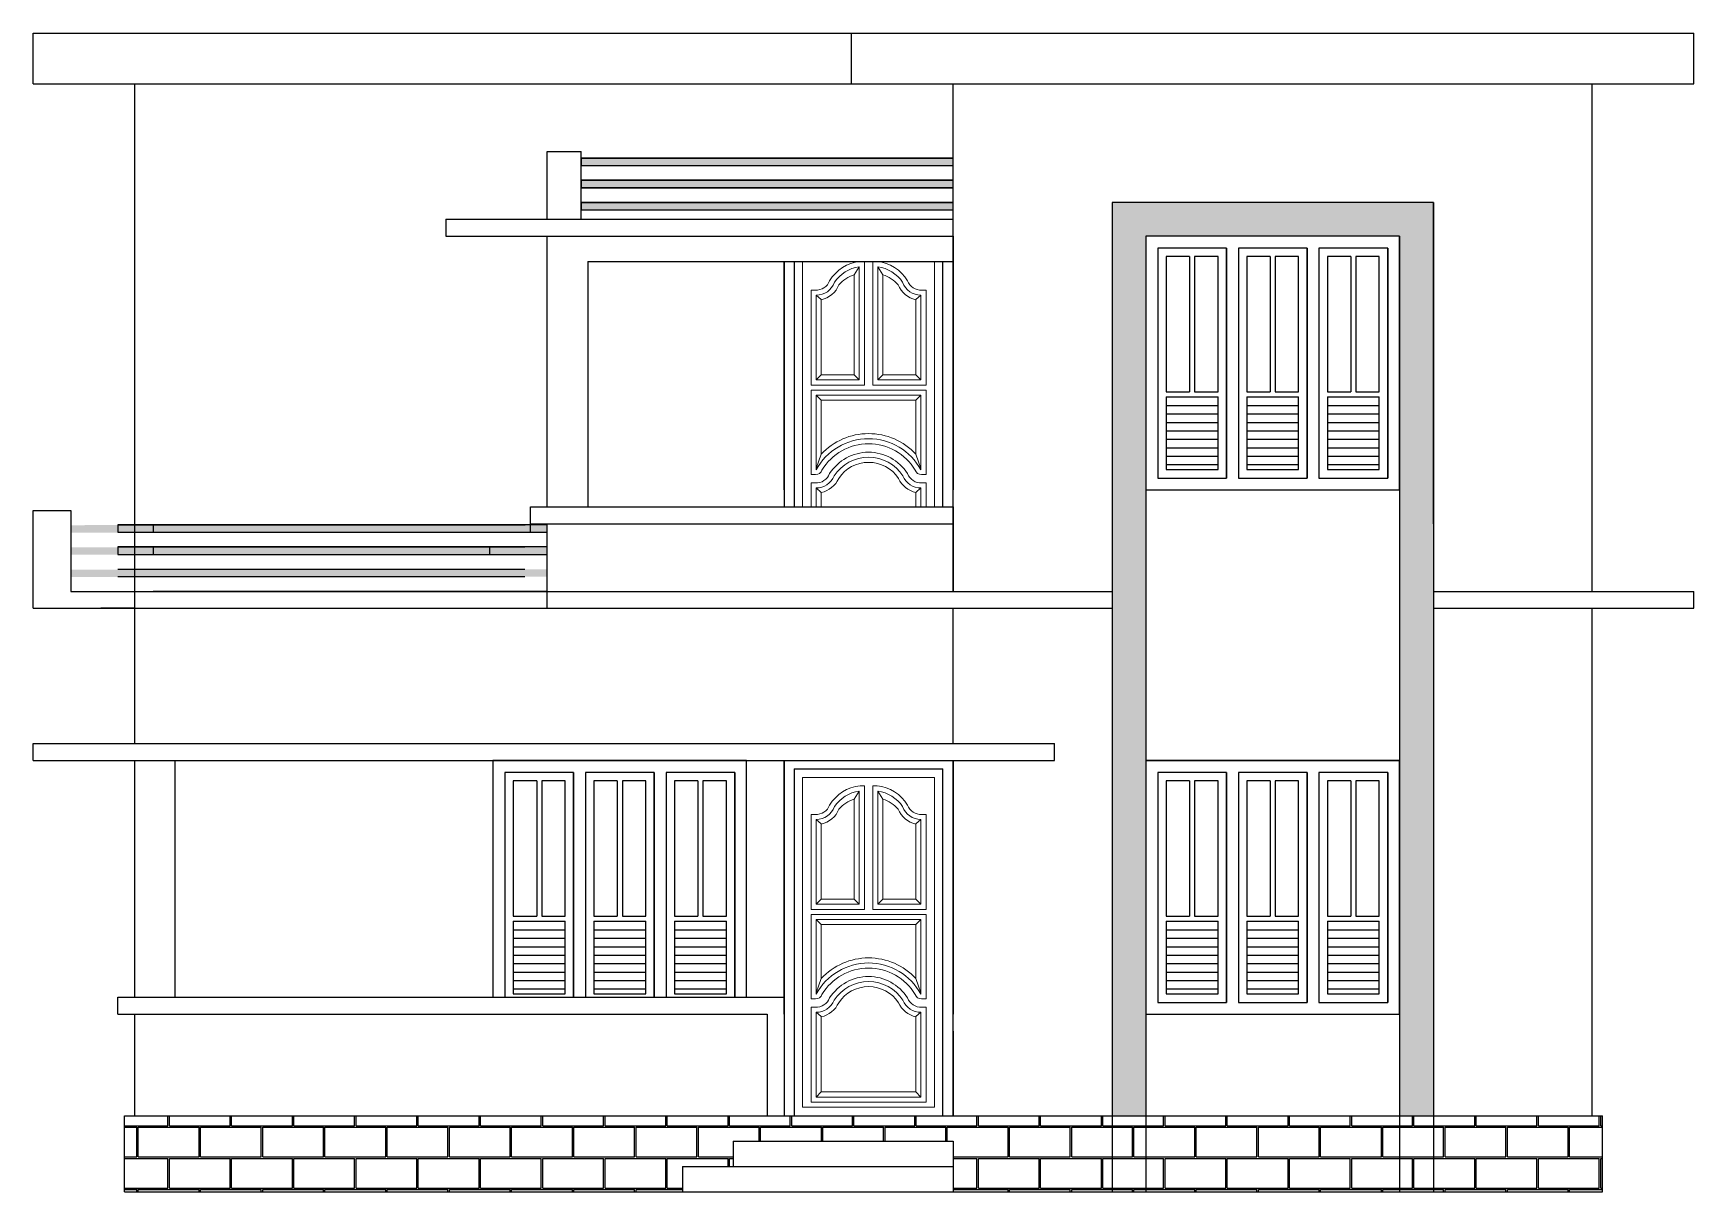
# Model space of a CAD drawing. Header units: inches. Extents: x -2903 to 3367, y -161 to 1064.
# Drawn here: x 319.02 to 328.84, y 862.09 to 868.94 of the extents above; entities that cross this region are included whole.
import ezdxf

# ---------------------------------------------------------------- set-up
doc = ezdxf.new("R2010")
doc.units = ezdxf.units.IN
doc.header["$MEASUREMENT"] = 0
doc.layers.add('ELEVATION', color=7, linetype='Continuous', lineweight=25)

msp = doc.modelspace()

# ---------------------------------------------------------------- hatches: boundary and pattern name
h = msp.add_hatch()
h.set_pattern_fill('ANSI32', color=256, scale=0.35, angle=135)
h.set_pattern_definition([(180, (61.30656, -139.18291), (-1e-17, -0.13125), []), (180, (61.26281, -139.13916), (-1e-17, -0.13125), [])])
h.paths.add_polyline_path([(322.2647, 868.2427), (322.2647, 867.8816), (324.4613, 867.8816), (324.4647, 868.2793), (322.2613, 868.2816), (322.2613, 868.2427)])
h = msp.add_hatch(color=256)
h.dxf.hatch_style = 1
h.paths.add_polyline_path([(324.4647, 868.2046), (322.2647, 868.2046), (322.2647, 868.1609), (324.4647, 868.1608)])
h.paths.add_polyline_path([(324.4647, 868.0732), (322.2647, 868.0732), (322.2647, 868.0295), (324.4647, 868.0294)])
h.paths.add_polyline_path([(324.4647, 867.9414), (322.2647, 867.9414), (322.2647, 867.8977), (324.4647, 867.8976)])
at = {"true_color": 0x939598}
h = msp.add_hatch(dxfattribs=at)
h.set_pattern_fill('AR-SAND', color=252, scale=0.016)
h.set_pattern_definition([(37.5, (-126.828167, -78.862382), (-0.0010078937, 0.0308291803), [0, -0.02432, 0, -0.0272, 0, -0.026]), (7.5, (-126.828167, -78.862382), (0.0283164273, 0.045154337), [0, -0.01312, 0, -0.02192, 0, -0.0084]), (327.5, (-126.847847, -78.862382), (0.0498262698, 9.054486e-05), [0, -0.008, 0, -0.0288, 0, -0.0376]), (317.5, (-126.847847, -78.862382), (0.0480980257, 0.014042809), [0, -0.004, 0, -0.01888, 0, -0.0216])])
h.paths.add_polyline_path([(327.3047, 867.9427), (325.4047, 867.9427), (325.4047, 862.5427), (325.6047, 862.5427), (325.6047, 867.7427), (327.1047, 867.7427), (327.1047, 862.5427), (327.3047, 862.5427)])
h = msp.add_hatch(color=256)
h.dxf.hatch_style = 1
h.paths.add_polyline_path([(322.0647, 866.0367), (319.2474, 866.034), (319.2474, 865.9903), (322.0647, 865.9929)])
h.paths.add_polyline_path([(322.0647, 865.9054), (319.2474, 865.9032), (319.2474, 865.8595), (322.0647, 865.8615)])
h.paths.add_polyline_path([(322.0647, 865.7731), (319.2474, 865.7717), (319.2474, 865.728), (322.0647, 865.7292)])
h = msp.add_hatch()
h.set_pattern_fill('ANSI32', color=256, scale=0.35, angle=135)
h.set_pattern_definition([(180, (58.56656, -141.35112), (-1e-17, -0.13125), []), (180, (58.52281, -141.30737), (-1e-17, -0.13125), [])])
h.paths.add_polyline_path([(319.5247, 866.0745), (319.5247, 865.7134), (321.7213, 865.7134), (321.7247, 866.1111), (319.5213, 866.1134), (319.5213, 866.0745)])
h = msp.add_hatch()
h.set_pattern_fill('ANSI32', color=256, scale=0.35, angle=135)
h.set_pattern_definition([(180, (58.77627, -141.35113), (-1e-17, -0.13125), []), (180, (58.73252, -141.30738), (-1e-17, -0.13125), [])])
h.paths.add_polyline_path([(319.7344, 866.0745), (319.7344, 865.7134), (321.9311, 865.7134), (321.9344, 866.1111), (319.7311, 866.1134), (319.7311, 866.0745)])
h = msp.add_hatch()
h.set_pattern_fill('AR-B816C', color=256, scale=0.023)
h.set_pattern_definition([(0, (61.30993, -139.22183), (0.184, 0.184), [0.359375, -0.008625]), (0, (61.12593, -139.2132), (0.184, 0.184), [0.359375, -0.008625]), (90, (61.30993, -139.22183), (-0.184, 0.184), [-0.192625, 0.175375]), (90, (61.3013, -139.22183), (-0.184, 0.184), [-0.192625, 0.175375])])
h.paths.add_polyline_path([(328.3047, 862.5427), (324.4647, 862.5427), (324.4647, 862.0927), (328.3047, 862.0927)])
h.paths.add_polyline_path([(322.8647, 862.2427), (323.1647, 862.2427), (323.1647, 862.3927), (324.4647, 862.3927), (324.4647, 862.5427), (319.5647, 862.5427), (319.5647, 862.0927), (322.8647, 862.0927)])

# ---------------------------------------------------------------- linework, layer by layer
for p, q in [((319.0247, 868.6427), (319.0247, 868.9427)), ((319.0247, 868.9427), (328.8447, 868.9427)), ((323.8647, 868.6427), (323.8647, 868.9427)), ((328.8447, 868.6427), (328.8447, 868.9427)), ((319.0247, 868.6427), (328.8447, 868.6427)), ((319.6247, 864.7427), (319.6247, 868.6427)), ((324.4647, 865.6427), (324.4647, 868.6427)), ((328.2447, 865.6427), (328.2447, 868.6427)), ((322.0647, 868.2427), (322.2647, 868.2427)), ((322.0647, 867.8427), (322.0647, 868.2427)), ((322.2647, 867.8427), (322.2647, 868.2427)), ((322.2647, 868.2046), (324.4641, 868.2046)), ((325.4047, 867.9427), (325.4047, 862.0927)), ((321.4647, 867.8427), (324.4647, 867.8427)), ((321.4647, 867.8427), (321.4647, 867.7427)), ((321.4647, 867.7427), (324.4647, 867.7427)), ((322.0647, 866.1427), (322.0647, 867.7427)), ((324.4647, 865.6427), (324.4647, 867.7427)), ((324.4647, 867.7427), (324.4647, 866.2427)), ((325.6047, 867.7427), (325.6047, 862.0927)), ((327.1047, 867.7427), (327.1047, 862.0927)), ((325.863, 867.6227), (325.863, 866.8219)), ((325.893, 867.6227), (325.893, 866.8219)), ((326.0814, 867.6727), (326.0814, 866.3127)), ((326.0814, 867.6727), (326.0814, 866.3127)), ((326.0814, 867.6727), (326.0814, 866.3127)), ((326.1514, 867.6727), (326.1514, 866.3127)), ((326.1514, 867.6727), (326.1514, 866.3127)), ((326.3397, 867.6227), (326.3397, 866.8219)), ((326.3697, 867.6227), (326.3697, 866.8219)), ((326.558, 867.6727), (326.558, 866.3127)), ((326.558, 867.6727), (326.558, 866.3127)), ((326.628, 867.6727), (326.628, 866.3127)), ((326.628, 867.6727), (326.628, 866.3127)), ((326.8164, 867.6227), (326.8164, 866.8219)), ((326.8464, 867.6227), (326.8464, 866.8219)), ((327.0347, 866.3127), (327.0347, 867.6727)), ((327.0347, 867.6727), (327.0347, 866.3127)), ((322.3047, 867.5927), (324.4647, 867.5927)), ((322.3047, 867.5927), (322.3047, 866.1427)), ((323.4647, 867.5927), (323.4647, 866.2427)), ((323.4647, 866.2427), (323.4647, 867.5927)), ((325.7247, 866.8219), (325.863, 866.8219)), ((325.893, 866.8219), (326.0314, 866.8219)), ((326.2014, 866.8219), (326.3397, 866.8219)), ((326.3697, 866.8219), (326.508, 866.8219)), ((326.678, 866.8219), (326.8164, 866.8219)), ((326.8464, 866.8219), (326.9847, 866.8219)), ((325.7247, 866.7919), (326.0314, 866.7919)), ((325.7247, 866.7419), (326.0314, 866.7419)), ((326.2014, 866.7919), (326.508, 866.7919)), ((326.2014, 866.7419), (326.508, 866.7419)), ((326.678, 866.7919), (326.9847, 866.7919)), ((326.678, 866.7419), (326.9847, 866.7419)), ((325.7247, 866.6919), (326.0314, 866.6919)), ((325.7247, 866.6419), (326.0314, 866.6419)), ((326.2014, 866.6919), (326.508, 866.6919)), ((326.2014, 866.6419), (326.508, 866.6419)), ((326.678, 866.6919), (326.9847, 866.6919)), ((326.678, 866.6419), (326.9847, 866.6419)), ((325.7247, 866.5919), (326.0314, 866.5919)), ((325.7247, 866.5419), (326.0314, 866.5419)), ((326.2014, 866.5919), (326.508, 866.5919)), ((326.2014, 866.5419), (326.508, 866.5419)), ((326.678, 866.5919), (326.9847, 866.5919)), ((326.678, 866.5419), (326.9847, 866.5419)), ((325.7247, 866.4919), (326.0314, 866.4919)), ((325.7247, 866.4419), (326.0314, 866.4419)), ((326.2014, 866.4919), (326.508, 866.4919)), ((326.2014, 866.4419), (326.508, 866.4419)), ((326.678, 866.4919), (326.9847, 866.4919)), ((326.678, 866.4419), (326.9847, 866.4419)), ((325.7247, 866.3919), (326.0314, 866.3919)), ((326.2014, 866.3919), (326.508, 866.3919)), ((326.678, 866.3919), (326.9847, 866.3919)), ((323.4647, 866.2427), (323.4647, 866.1427)), ((325.6747, 866.3127), (326.0814, 866.3127)), ((325.6747, 866.3127), (326.0814, 866.3127)), ((326.1514, 866.3127), (326.558, 866.3127)), ((326.1514, 866.3127), (326.558, 866.3127)), ((326.628, 866.3127), (327.0347, 866.3127)), ((326.628, 866.3127), (327.0347, 866.3127)), ((321.9647, 866.1427), (324.4647, 866.1427)), ((321.9647, 866.0427), (321.9647, 866.1427)), ((324.4647, 866.1427), (324.4647, 865.6427)), ((319.0247, 866.1199), (319.2474, 866.1199)), ((319.0247, 865.5427), (319.0247, 866.1199)), ((319.2474, 866.1199), (319.2474, 865.6427)), ((319.5247, 866.0364), (321.7241, 866.0364)), ((319.7344, 866.0364), (321.9338, 866.0364)), ((321.9647, 866.0427), (324.4647, 866.0427)), ((322.0647, 865.5427), (322.0647, 866.0427)), ((319.6247, 865.5427), (319.6247, 865.9427)), ((319.0247, 865.5427), (319.0247, 865.6427)), ((319.0247, 865.5427), (319.0247, 865.6427)), ((319.2474, 865.6427), (325.4047, 865.6427)), ((327.3047, 865.6427), (328.8447, 865.6427)), ((328.8447, 865.5427), (328.8447, 865.6427)), ((319.0247, 865.5427), (325.4047, 865.5427)), ((319.6247, 865.5427), (319.4247, 865.5427)), ((319.6247, 865.5427), (325.4047, 865.5427)), ((324.4647, 864.7427), (324.4647, 865.5427)), ((327.3047, 865.5427), (328.2447, 865.5427)), ((327.3047, 865.5427), (328.8447, 865.5427)), ((328.2447, 864.6427), (328.2447, 865.5427)), ((319.0247, 864.6427), (319.0247, 864.7427)), ((319.0247, 864.7427), (325.0647, 864.7427)), ((325.0647, 864.6427), (325.0647, 864.7427)), ((319.0247, 864.6427), (325.0647, 864.6427)), ((319.6247, 863.2427), (319.6247, 864.6427)), ((319.8647, 863.2427), (319.8647, 864.6427)), ((322.2203, 864.5727), (322.2203, 863.2427)), ((322.2203, 864.5727), (322.2203, 863.2427)), ((322.2203, 864.5727), (322.2203, 863.2427)), ((322.2903, 864.5727), (322.2903, 863.2427)), ((322.2903, 864.5727), (322.2903, 863.2427)), ((322.697, 864.5727), (322.697, 863.2427)), ((322.697, 864.5727), (322.697, 863.2427)), ((322.767, 864.5727), (322.767, 863.2427)), ((322.767, 864.5727), (322.767, 863.2427)), ((323.1736, 863.2427), (323.1736, 864.5727)), ((323.1736, 864.5727), (323.1736, 863.2427)), ((323.4647, 864.5727), (323.4647, 864.6427)), ((323.4647, 864.6427), (323.4647, 863.1427)), ((323.4647, 863.1427), (323.4647, 864.6427)), ((324.4647, 862.5427), (324.4647, 864.6427)), ((324.4647, 864.6427), (324.4647, 863.1427)), ((325.6047, 864.6427), (327.1047, 864.6427)), ((326.0814, 864.5727), (326.0814, 863.2127)), ((326.0814, 864.5727), (326.0814, 863.2127)), ((326.0814, 864.5727), (326.0814, 863.2127)), ((326.1514, 864.5727), (326.1514, 863.2127)), ((326.1514, 864.5727), (326.1514, 863.2127)), ((326.558, 864.5727), (326.558, 863.2127)), ((326.558, 864.5727), (326.558, 863.2127)), ((326.628, 864.5727), (326.628, 863.2127)), ((326.628, 864.5727), (326.628, 863.2127)), ((327.0347, 863.2127), (327.0347, 864.5727)), ((327.0347, 864.5727), (327.0347, 863.2127)), ((328.2447, 862.5427), (328.2447, 864.6427)), ((322.002, 864.5227), (322.002, 863.7219)), ((322.032, 864.5227), (322.032, 863.7219)), ((322.4786, 864.5227), (322.4786, 863.7219)), ((322.5086, 864.5227), (322.5086, 863.7219)), ((322.9553, 864.5227), (322.9553, 863.7219)), ((322.9853, 864.5227), (322.9853, 863.7219)), ((325.863, 864.5227), (325.863, 863.7219)), ((325.893, 864.5227), (325.893, 863.7219)), ((326.3397, 864.5227), (326.3397, 863.7219)), ((326.3697, 864.5227), (326.3697, 863.7219)), ((326.8164, 864.5227), (326.8164, 863.7219)), ((326.8464, 864.5227), (326.8464, 863.7219)), ((321.8636, 863.7219), (322.002, 863.7219)), ((321.8636, 863.6919), (322.1703, 863.6919)), ((322.032, 863.7219), (322.1703, 863.7219)), ((322.3403, 863.7219), (322.4786, 863.7219)), ((322.3403, 863.6919), (322.647, 863.6919)), ((322.5086, 863.7219), (322.647, 863.7219)), ((322.817, 863.7219), (322.9553, 863.7219)), ((322.817, 863.6919), (323.1236, 863.6919)), ((322.9853, 863.7219), (323.1236, 863.7219)), ((325.7247, 863.7219), (325.863, 863.7219)), ((325.7247, 863.6919), (326.0314, 863.6919)), ((325.893, 863.7219), (326.0314, 863.7219)), ((326.2014, 863.7219), (326.3397, 863.7219)), ((326.2014, 863.6919), (326.508, 863.6919)), ((326.3697, 863.7219), (326.508, 863.7219)), ((326.678, 863.7219), (326.8164, 863.7219)), ((326.678, 863.6919), (326.9847, 863.6919)), ((326.8464, 863.7219), (326.9847, 863.7219)), ((321.8636, 863.6419), (322.1703, 863.6419)), ((321.8636, 863.5919), (322.1703, 863.5919)), ((322.3403, 863.6419), (322.647, 863.6419)), ((322.3403, 863.5919), (322.647, 863.5919)), ((322.817, 863.6419), (323.1236, 863.6419)), ((322.817, 863.5919), (323.1236, 863.5919)), ((325.7247, 863.6419), (326.0314, 863.6419)), ((325.7247, 863.5919), (326.0314, 863.5919)), ((326.2014, 863.6419), (326.508, 863.6419)), ((326.2014, 863.5919), (326.508, 863.5919)), ((326.678, 863.6419), (326.9847, 863.6419)), ((326.678, 863.5919), (326.9847, 863.5919)), ((321.8636, 863.5419), (322.1703, 863.5419)), ((321.8636, 863.4919), (322.1703, 863.4919)), ((322.3403, 863.5419), (322.647, 863.5419)), ((322.3403, 863.4919), (322.647, 863.4919)), ((322.817, 863.5419), (323.1236, 863.5419)), ((322.817, 863.4919), (323.1236, 863.4919)), ((325.7247, 863.5419), (326.0314, 863.5419)), ((325.7247, 863.4919), (326.0314, 863.4919)), ((326.2014, 863.5419), (326.508, 863.5419)), ((326.2014, 863.4919), (326.508, 863.4919)), ((326.678, 863.5419), (326.9847, 863.5419)), ((326.678, 863.4919), (326.9847, 863.4919)), ((321.8636, 863.4419), (322.1703, 863.4419)), ((321.8636, 863.3919), (322.1703, 863.3919)), ((322.3403, 863.4419), (322.647, 863.4419)), ((322.3403, 863.3919), (322.647, 863.3919)), ((322.817, 863.4419), (323.1236, 863.4419)), ((322.817, 863.3919), (323.1236, 863.3919)), ((325.7247, 863.4419), (326.0314, 863.4419)), ((325.7247, 863.3919), (326.0314, 863.3919)), ((326.2014, 863.4419), (326.508, 863.4419)), ((326.2014, 863.3919), (326.508, 863.3919)), ((326.678, 863.4419), (326.9847, 863.4419)), ((326.678, 863.3919), (326.9847, 863.3919)), ((321.8636, 863.3419), (322.1703, 863.3419)), ((321.8636, 863.2919), (322.1703, 863.2919)), ((322.3403, 863.3419), (322.647, 863.3419)), ((322.3403, 863.2919), (322.647, 863.2919)), ((322.817, 863.3419), (323.1236, 863.3419)), ((322.817, 863.2919), (323.1236, 863.2919)), ((325.7247, 863.3419), (326.0314, 863.3419)), ((325.7247, 863.2919), (326.0314, 863.2919)), ((326.2014, 863.3419), (326.508, 863.3419)), ((326.2014, 863.2919), (326.508, 863.2919)), ((326.678, 863.3419), (326.9847, 863.3419)), ((326.678, 863.2919), (326.9847, 863.2919)), ((319.5247, 863.1427), (319.5247, 863.2427)), ((319.5247, 863.2427), (323.4647, 863.2427)), ((325.6747, 863.2127), (326.0814, 863.2127)), ((325.6747, 863.2127), (326.0814, 863.2127)), ((326.1514, 863.2127), (326.558, 863.2127)), ((326.1514, 863.2127), (326.558, 863.2127)), ((326.628, 863.2127), (327.0347, 863.2127)), ((326.628, 863.2127), (327.0347, 863.2127)), ((319.5247, 863.1427), (323.3647, 863.1427)), ((319.6247, 862.5427), (319.6247, 863.1427)), ((323.4647, 863.1427), (323.4647, 862.5427)), ((324.4647, 863.0427), (324.4647, 862.5427)), ((319.5647, 862.0927), (319.5647, 862.5427)), ((319.5647, 862.5427), (328.3047, 862.5427)), ((328.3047, 862.0927), (328.3047, 862.5427)), ((323.1647, 862.3927), (324.4647, 862.3927)), ((323.1647, 862.3927), (323.1647, 862.2427)), ((324.4647, 862.3927), (324.4647, 862.0927)), ((322.8647, 862.2427), (324.4647, 862.2427)), ((322.8647, 862.2427), (322.8647, 862.0927)), ((319.5647, 862.0927), (328.3047, 862.0927))]:
    msp.add_line(p, q)
at = {"color": 252, "true_color": 0x939598}
msp.add_line((327.3047, 867.9427), (327.3047, 862.0927), dxfattribs=at)
at = {"color": 0, "lineweight": 13}
for p, q in [((323.5747, 867.5927), (323.5747, 866.1427)), ((324.3547, 866.1427), (324.3547, 867.5927)), ((323.6247, 866.8326), (324.3047, 866.8326)), ((323.6247, 866.8326), (323.6247, 866.3342)), ((324.3047, 866.8326), (324.3047, 866.3342)), ((323.6518, 866.3342), (323.6247, 866.3342)), ((324.2777, 866.3342), (324.3047, 866.3342)), ((323.6497, 866.2842), (323.6247, 866.2842)), ((323.6247, 866.2842), (323.6247, 866.1427)), ((324.2797, 866.2842), (324.3047, 866.2842)), ((324.3047, 866.2842), (324.3047, 866.1427)), ((323.5747, 864.5427), (324.3547, 864.5427)), ((323.5747, 864.5427), (323.5747, 862.5927)), ((324.3547, 862.5927), (324.3547, 864.5427)), ((323.6247, 863.7326), (324.3047, 863.7326)), ((323.6247, 863.7326), (323.6247, 863.2342)), ((324.3047, 863.7326), (324.3047, 863.2342)), ((323.6518, 863.2342), (323.6247, 863.2342)), ((323.6497, 863.1842), (323.6247, 863.1842)), ((323.6247, 863.1842), (323.6247, 862.6227)), ((324.2777, 863.2342), (324.3047, 863.2342)), ((324.2797, 863.1842), (324.3047, 863.1842)), ((324.3047, 863.1842), (324.3047, 862.6227)), ((323.5747, 862.5927), (324.3547, 862.5927)), ((323.6247, 862.6227), (324.3047, 862.6227))]:
    msp.add_line(p, q, dxfattribs=at)
at = {"color": 0, "lineweight": 9}
for p, q in [((323.8797, 867.5145), (323.9097, 867.5613)), ((324.0497, 867.5145), (324.0197, 867.5613)), ((323.6847, 867.3681), (323.6547, 867.3939)), ((324.2447, 867.3681), (324.2747, 867.3939)), ((323.6547, 866.8926), (323.6847, 866.9226)), ((323.9097, 866.8926), (323.8797, 866.9226)), ((324.0197, 866.8926), (324.0497, 866.9226)), ((324.2747, 866.8926), (324.2447, 866.9226)), ((323.6547, 866.8026), (323.6847, 866.7726)), ((323.6547, 866.8026), (324.2747, 866.8026)), ((323.6547, 866.3604), (323.6547, 866.8026)), ((324.2447, 866.7726), (324.2747, 866.8026)), ((324.2747, 866.3604), (324.2747, 866.8026)), ((323.6847, 866.4534), (323.6554, 866.3688)), ((324.2447, 866.4534), (324.274, 866.3688)), ((323.6847, 866.2282), (323.6547, 866.2541)), ((323.6547, 866.2541), (323.6547, 866.1427)), ((324.2447, 866.2282), (324.2747, 866.2541)), ((324.2747, 866.2541), (324.2747, 866.1427)), ((323.8797, 864.4145), (323.9097, 864.4613)), ((324.0497, 864.4145), (324.0197, 864.4613)), ((323.6847, 864.2681), (323.6547, 864.2939)), ((324.2447, 864.2681), (324.2747, 864.2939)), ((323.6547, 863.7926), (323.6847, 863.8226)), ((323.9097, 863.7926), (323.8797, 863.8226)), ((324.0197, 863.7926), (324.0497, 863.8226)), ((324.2747, 863.7926), (324.2447, 863.8226)), ((323.6547, 863.7026), (323.6847, 863.6726)), ((323.6547, 863.7026), (324.2747, 863.7026)), ((323.6547, 863.2604), (323.6547, 863.7026)), ((324.2447, 863.6726), (324.2747, 863.7026)), ((324.2747, 863.2604), (324.2747, 863.7026)), ((323.6847, 863.3534), (323.6554, 863.2688)), ((324.2447, 863.3534), (324.274, 863.2688)), ((323.6847, 863.1282), (323.6547, 863.1541)), ((323.6547, 863.1541), (323.6547, 862.6527)), ((324.2447, 863.1282), (324.2747, 863.1541)), ((324.2747, 863.1541), (324.2747, 862.6527)), ((323.6547, 862.6527), (323.6847, 862.6827)), ((323.6547, 862.6527), (324.2747, 862.6527)), ((324.2747, 862.6527), (324.2447, 862.6827))]:
    msp.add_line(p, q, dxfattribs=at)
at = {"color": 0, "lineweight": 5}
for p, q in [((323.6847, 866.7726), (324.2447, 866.7726)), ((323.6847, 866.4534), (323.6847, 866.7726)), ((324.2447, 866.4534), (324.2447, 866.7726)), ((323.6847, 866.2271), (323.6847, 866.1427)), ((324.2447, 866.2271), (324.2447, 866.1427)), ((323.6847, 863.6726), (324.2447, 863.6726)), ((323.6847, 863.3534), (323.6847, 863.6726)), ((324.2447, 863.3534), (324.2447, 863.6726)), ((323.6847, 863.1271), (323.6847, 862.6827)), ((324.2447, 863.1271), (324.2447, 862.6827)), ((324.2447, 862.6827), (323.6847, 862.6827))]:
    msp.add_line(p, q, dxfattribs=at)
for points in [[(322.2647, 868.2046), (322.2647, 868.1609), (324.4647, 868.1608), (324.4647, 868.2046), (322.2647, 868.2046)], [(322.2647, 868.0732), (322.2647, 868.0295), (324.4647, 868.0294), (324.4647, 868.0732), (322.2647, 868.0732)], [(322.2647, 867.9414), (322.2647, 867.8977), (324.4647, 867.8976), (324.4647, 867.9414), (322.2647, 867.9414)], [(327.3047, 866.0427), (327.3047, 867.9427), (325.4047, 867.9427), (325.4047, 866.0427)], [(325.863, 867.6227), (325.7247, 867.6227), (325.7247, 866.8219)], [(326.0314, 866.8219), (326.0314, 867.6227), (325.893, 867.6227)], [(326.3397, 867.6227), (326.2014, 867.6227), (326.2014, 866.8219)], [(326.508, 866.8219), (326.508, 867.6227), (326.3697, 867.6227)], [(326.8164, 867.6227), (326.678, 867.6227), (326.678, 866.8219)], [(326.9847, 866.8219), (326.9847, 867.6227), (326.8464, 867.6227)], [(325.7247, 866.7919), (325.7247, 866.3627), (326.0314, 866.3627), (326.0314, 866.7919)], [(326.2014, 866.7919), (326.2014, 866.3627), (326.508, 866.3627), (326.508, 866.7919)], [(326.678, 866.7919), (326.678, 866.3627), (326.9847, 866.3627), (326.9847, 866.7919)], [(319.5247, 866.0364), (319.5247, 865.9927), (321.9647, 865.9929), (321.9647, 866.0367), (319.5247, 866.0364)], [(322.0647, 866.0367), (319.7344, 866.0364)], [(319.7344, 866.0364), (319.7344, 865.9927), (322.0647, 865.9929)], [(319.5247, 865.905), (319.5247, 865.8613), (321.7247, 865.8612), (321.7247, 865.905), (319.5247, 865.905)], [(322.0647, 865.9054), (319.7344, 865.905)], [(319.7344, 865.905), (319.7344, 865.8613), (322.0647, 865.8615)], [(322.0647, 865.6413), (319.7344, 865.6414)], [(323.2436, 863.2427), (323.2436, 864.6427), (321.7436, 864.6427), (321.7436, 863.2427)], [(322.2203, 863.2427), (322.2203, 864.5727), (321.8136, 864.5727), (321.8136, 863.2427)], [(322.697, 863.2427), (322.697, 864.5727), (322.2903, 864.5727), (322.2903, 863.2427)], [(323.1736, 863.2427), (323.1736, 864.5727), (322.767, 864.5727), (322.767, 863.2427)], [(322.002, 864.5227), (321.8636, 864.5227), (321.8636, 863.7219)], [(322.1703, 863.7219), (322.1703, 864.5227), (322.032, 864.5227)], [(322.4786, 864.5227), (322.3403, 864.5227), (322.3403, 863.7219)], [(322.647, 863.7219), (322.647, 864.5227), (322.5086, 864.5227)], [(322.9553, 864.5227), (322.817, 864.5227), (322.817, 863.7219)], [(323.1236, 863.7219), (323.1236, 864.5227), (322.9853, 864.5227)], [(325.863, 864.5227), (325.7247, 864.5227), (325.7247, 863.7219)], [(326.0314, 863.7219), (326.0314, 864.5227), (325.893, 864.5227)], [(326.3397, 864.5227), (326.2014, 864.5227), (326.2014, 863.7219)], [(326.508, 863.7219), (326.508, 864.5227), (326.3697, 864.5227)], [(326.8164, 864.5227), (326.678, 864.5227), (326.678, 863.7219)], [(326.9847, 863.7219), (326.9847, 864.5227), (326.8464, 864.5227)], [(321.8636, 863.6919), (321.8636, 863.2627), (322.1703, 863.2627), (322.1703, 863.6919)], [(322.3403, 863.6919), (322.3403, 863.2627), (322.647, 863.2627), (322.647, 863.6919)], [(322.817, 863.6919), (322.817, 863.2627), (323.1236, 863.2627), (323.1236, 863.6919)], [(325.7247, 863.6919), (325.7247, 863.2627), (326.0314, 863.2627), (326.0314, 863.6919)], [(326.2014, 863.6919), (326.2014, 863.2627), (326.508, 863.2627), (326.508, 863.6919)], [(326.678, 863.6919), (326.678, 863.2627), (326.9847, 863.2627), (326.9847, 863.6919)], [(321.7436, 863.1427), (323.2436, 863.1427)]]:
    msp.add_lwpolyline(points)
for points in [[(325.6047, 866.2427), (327.1047, 866.2427), (327.1047, 867.7427), (325.6047, 867.7427)], [(326.0814, 867.6727), (325.6747, 867.6727), (325.6747, 866.3127), (326.0814, 866.3127)], [(326.558, 867.6727), (326.1514, 867.6727), (326.1514, 866.3127), (326.558, 866.3127)], [(327.0347, 867.6727), (326.628, 867.6727), (326.628, 866.3127), (327.0347, 866.3127)], [(325.6047, 863.1427), (327.1047, 863.1427), (327.1047, 864.6427), (325.6047, 864.6427)], [(326.0814, 864.5727), (325.6747, 864.5727), (325.6747, 863.2127), (326.0814, 863.2127)], [(326.558, 864.5727), (326.1514, 864.5727), (326.1514, 863.2127), (326.558, 863.2127)], [(327.0347, 864.5727), (326.628, 864.5727), (326.628, 863.2127), (327.0347, 863.2127)]]:
    msp.add_lwpolyline(points, close=True)
at = {"color": 0, "lineweight": 13}
for points in [[(323.9397, 867.5927), (323.9147, 867.5927, 0.244103), (323.7346, 867.4785, -0.329608), (323.6497, 867.4241), (323.6247, 867.4241), (323.6247, 866.8626), (323.9397, 866.8626)], [(323.9897, 867.5927), (324.0147, 867.5927, -0.244103), (324.1949, 867.4785, 0.329608), (324.2797, 867.4241), (324.3047, 867.4241), (324.3047, 866.8626), (323.9897, 866.8626)], [(323.9397, 864.4927), (323.9147, 864.4927, 0.244103), (323.7346, 864.3785, -0.329608), (323.6497, 864.3241), (323.6247, 864.3241), (323.6247, 863.7626), (323.9397, 863.7626)], [(323.9897, 864.4927), (324.0147, 864.4927, -0.244103), (324.1949, 864.3785, 0.329608), (324.2797, 864.3241), (324.3047, 864.3241), (324.3047, 863.7626), (323.9897, 863.7626)]]:
    msp.add_lwpolyline(points, format="xyb", close=True, dxfattribs=at)
at = {"color": 0, "lineweight": 9}
for points in [[(323.9097, 867.5613, 0.217079), (323.7634, 867.4699, -0.318019), (323.6547, 867.3939), (323.6547, 866.8926), (323.9097, 866.8926)], [(324.0197, 867.5613, -0.217079), (324.1661, 867.4699, 0.318019), (324.2747, 867.3939), (324.2747, 866.8926), (324.0197, 866.8926)], [(323.9097, 864.4613, 0.217079), (323.7634, 864.3699, -0.318019), (323.6547, 864.2939), (323.6547, 863.7926), (323.9097, 863.7926)], [(324.0197, 864.4613, -0.217079), (324.1661, 864.3699, 0.318019), (324.2747, 864.2939), (324.2747, 863.7926), (324.0197, 863.7926)]]:
    msp.add_lwpolyline(points, format="xyb", close=True, dxfattribs=at)
at = {"color": 0, "lineweight": 5}
for points in [[(323.8797, 867.5145, 0.141613), (323.7897, 867.4547, -0.251338), (323.6847, 867.3669), (323.6847, 866.9226), (323.8797, 866.9226)], [(324.0497, 867.5145, -0.141613), (324.1397, 867.4547, 0.251338), (324.2447, 867.3669), (324.2447, 866.9226), (324.0497, 866.9226)], [(323.8797, 864.4145, 0.141613), (323.7897, 864.3547, -0.251338), (323.6847, 864.2669), (323.6847, 863.8226), (323.8797, 863.8226)], [(324.0497, 864.4145, -0.141613), (324.1397, 864.3547, 0.251338), (324.2447, 864.2669), (324.2447, 863.8226), (324.0497, 863.8226)]]:
    msp.add_lwpolyline(points, format="xyb", close=True, dxfattribs=at)
at = {"color": 0, "lineweight": 13}
for points in [[(324.2777, 866.3342, -0.370122), (324.2405, 866.36, 0.564074), (323.689, 866.36, -0.370122), (323.6518, 866.3342)], [(324.2777, 863.2342, -0.370122), (324.2405, 863.26, 0.564074), (323.689, 863.26, -0.370122), (323.6518, 863.2342)]]:
    msp.add_lwpolyline(points, format="xyb", dxfattribs=at)
at = {"color": 0, "lineweight": 9}
for centre, radius, start, end in [((323.9647, 866.1933), 0.3522, 28.33116, 151.66884), ((323.9647, 866.1933), 0.2422, 32.90133, 147.09867), ((323.6554, 866.3688), 0.1147, 269.66528, 337.48264), ((324.274, 866.3688), 0.1147, 202.51736, 270.33472), ((323.9647, 863.0933), 0.3522, 28.33116, 151.66884), ((323.9647, 863.0933), 0.2422, 32.90133, 147.09867), ((323.6554, 863.2688), 0.1147, 269.66528, 337.48264), ((324.274, 863.2688), 0.1147, 202.51736, 270.33472)]:
    msp.add_arc(centre, radius, start, end, dxfattribs=at)
at = {"color": 0, "lineweight": 5}
for centre, radius, start, end in [((323.9647, 866.1933), 0.3822, 42.8927, 137.1073), ((323.9647, 866.1933), 0.2122, 33.57038, 146.42962), ((323.6554, 866.3688), 0.1447, 281.6915, 336.30571), ((324.274, 866.3688), 0.1447, 203.69429, 258.3085), ((323.9647, 863.0933), 0.3822, 42.8927, 137.1073), ((323.9647, 863.0933), 0.2122, 33.57038, 146.42962), ((323.6554, 863.2688), 0.1447, 281.6915, 336.30571), ((324.274, 863.2688), 0.1447, 203.69429, 258.3085)]:
    msp.add_arc(centre, radius, start, end, dxfattribs=at)
at = {"color": 0, "lineweight": 13}
for centre, radius, start, end in [((323.9647, 866.1933), 0.2722, 32.26726, 147.73274), ((323.6554, 866.3688), 0.0847, 266.1631, 339.13373), ((324.274, 866.3688), 0.0847, 200.86627, 273.8369), ((323.9647, 863.0933), 0.2722, 32.26726, 147.73274), ((323.6554, 863.2688), 0.0847, 266.1631, 339.13373), ((324.274, 863.2688), 0.0847, 200.86627, 273.8369)]:
    msp.add_arc(centre, radius, start, end, dxfattribs=at)
at = {"layer": 'ELEVATION', "color": 0}
for p, q in [((323.4647, 867.7427), (324.4647, 867.7427)), ((323.5247, 867.5927), (323.5247, 866.1427)), ((324.4047, 866.1427), (324.4047, 867.5927)), ((323.4647, 866.2427), (323.4647, 866.1427)), ((324.4647, 865.6427), (324.4647, 866.2427)), ((323.4647, 864.6427), (325.0647, 864.6427)), ((323.5247, 864.5927), (323.5247, 862.5427)), ((323.5247, 864.5927), (324.4047, 864.5927)), ((324.4047, 862.5427), (324.4047, 864.5927)), ((323.3647, 863.1427), (323.3647, 862.5427)), ((323.4647, 863.1427), (323.4647, 862.5427)), ((324.4647, 862.5427), (324.4647, 863.1427))]:
    msp.add_line(p, q, dxfattribs=at)

doc.saveas('drawing.dxf')
